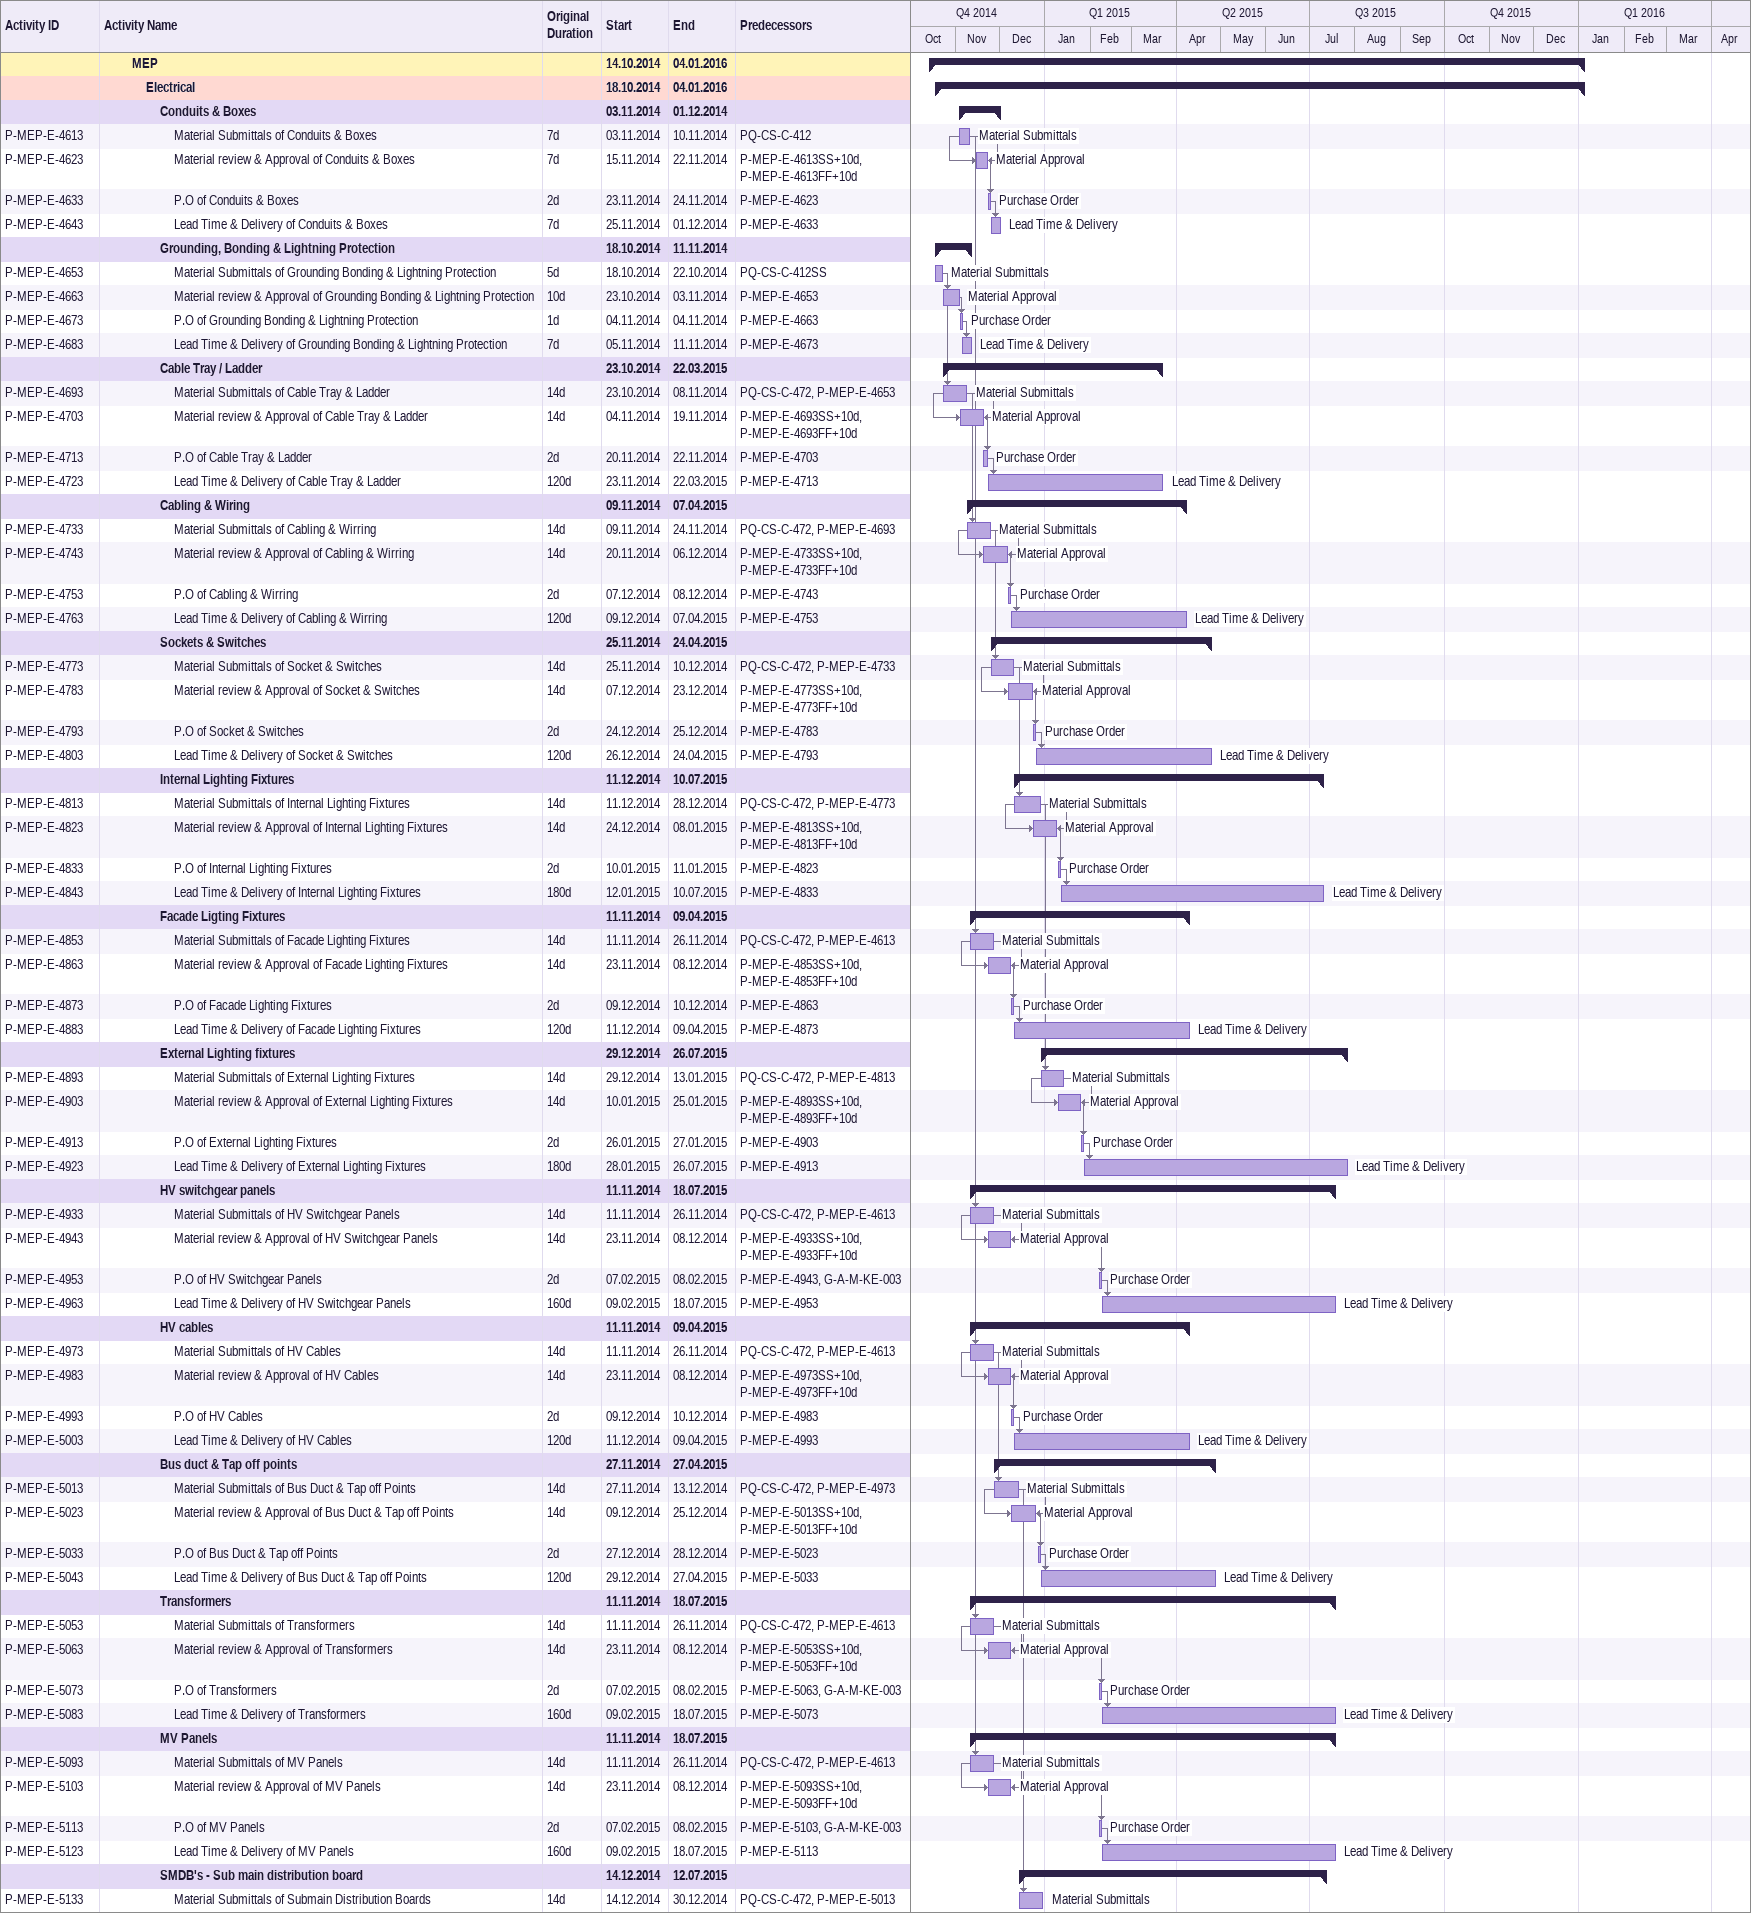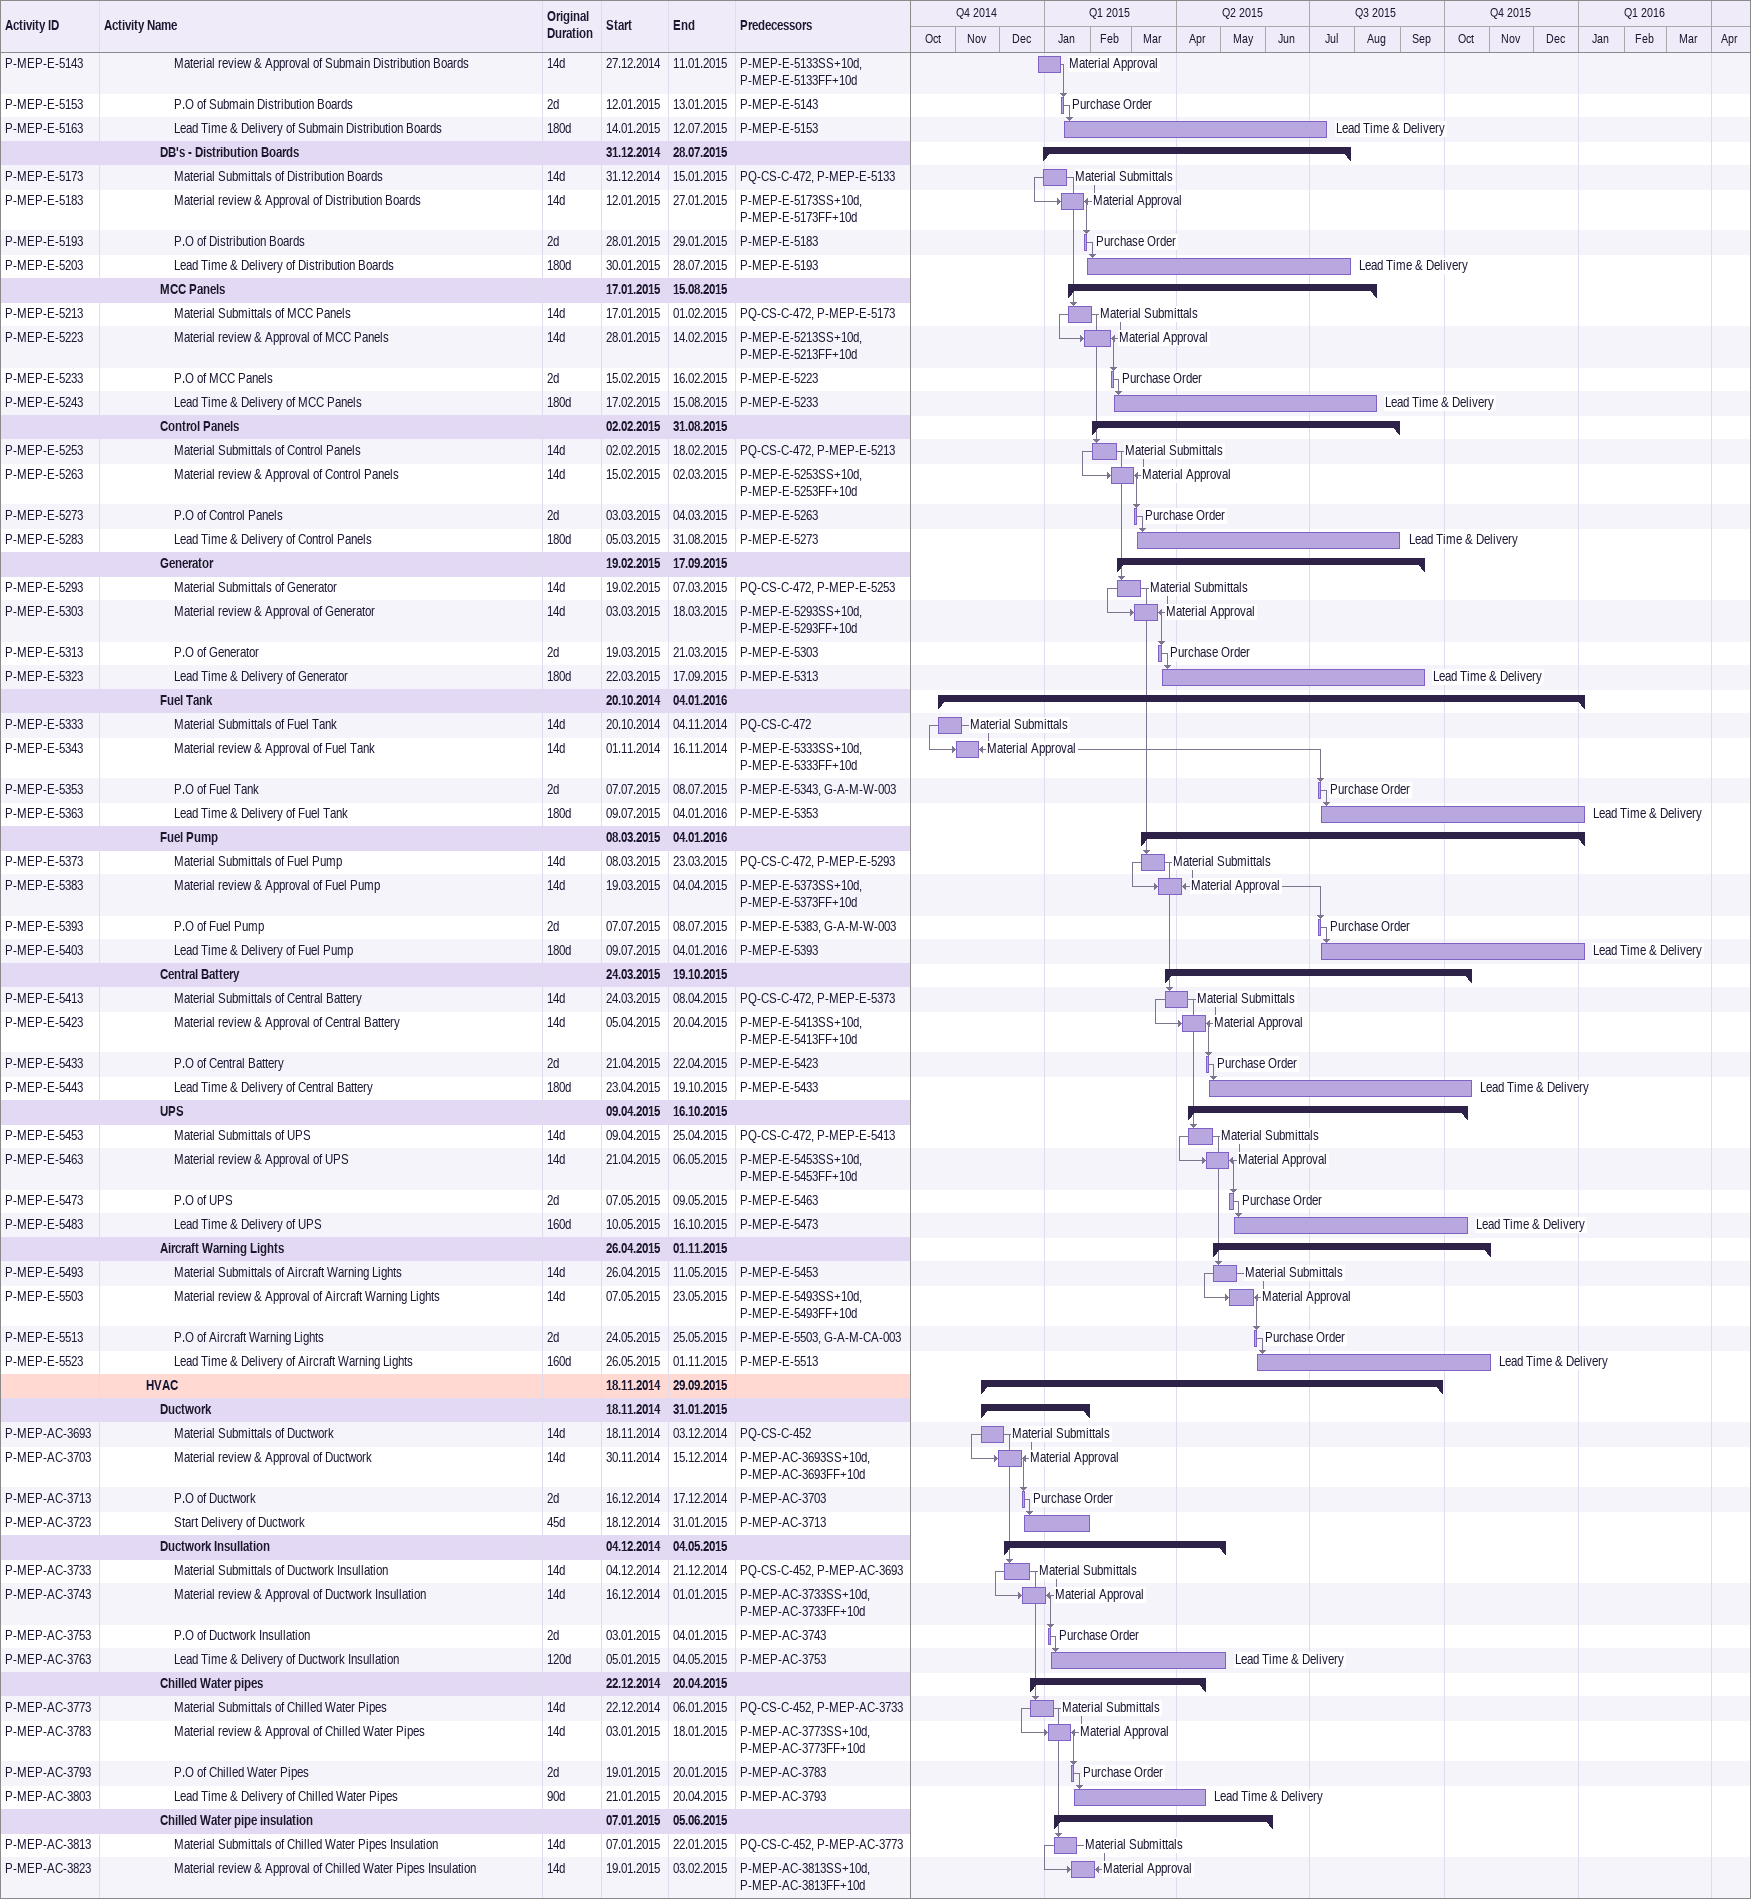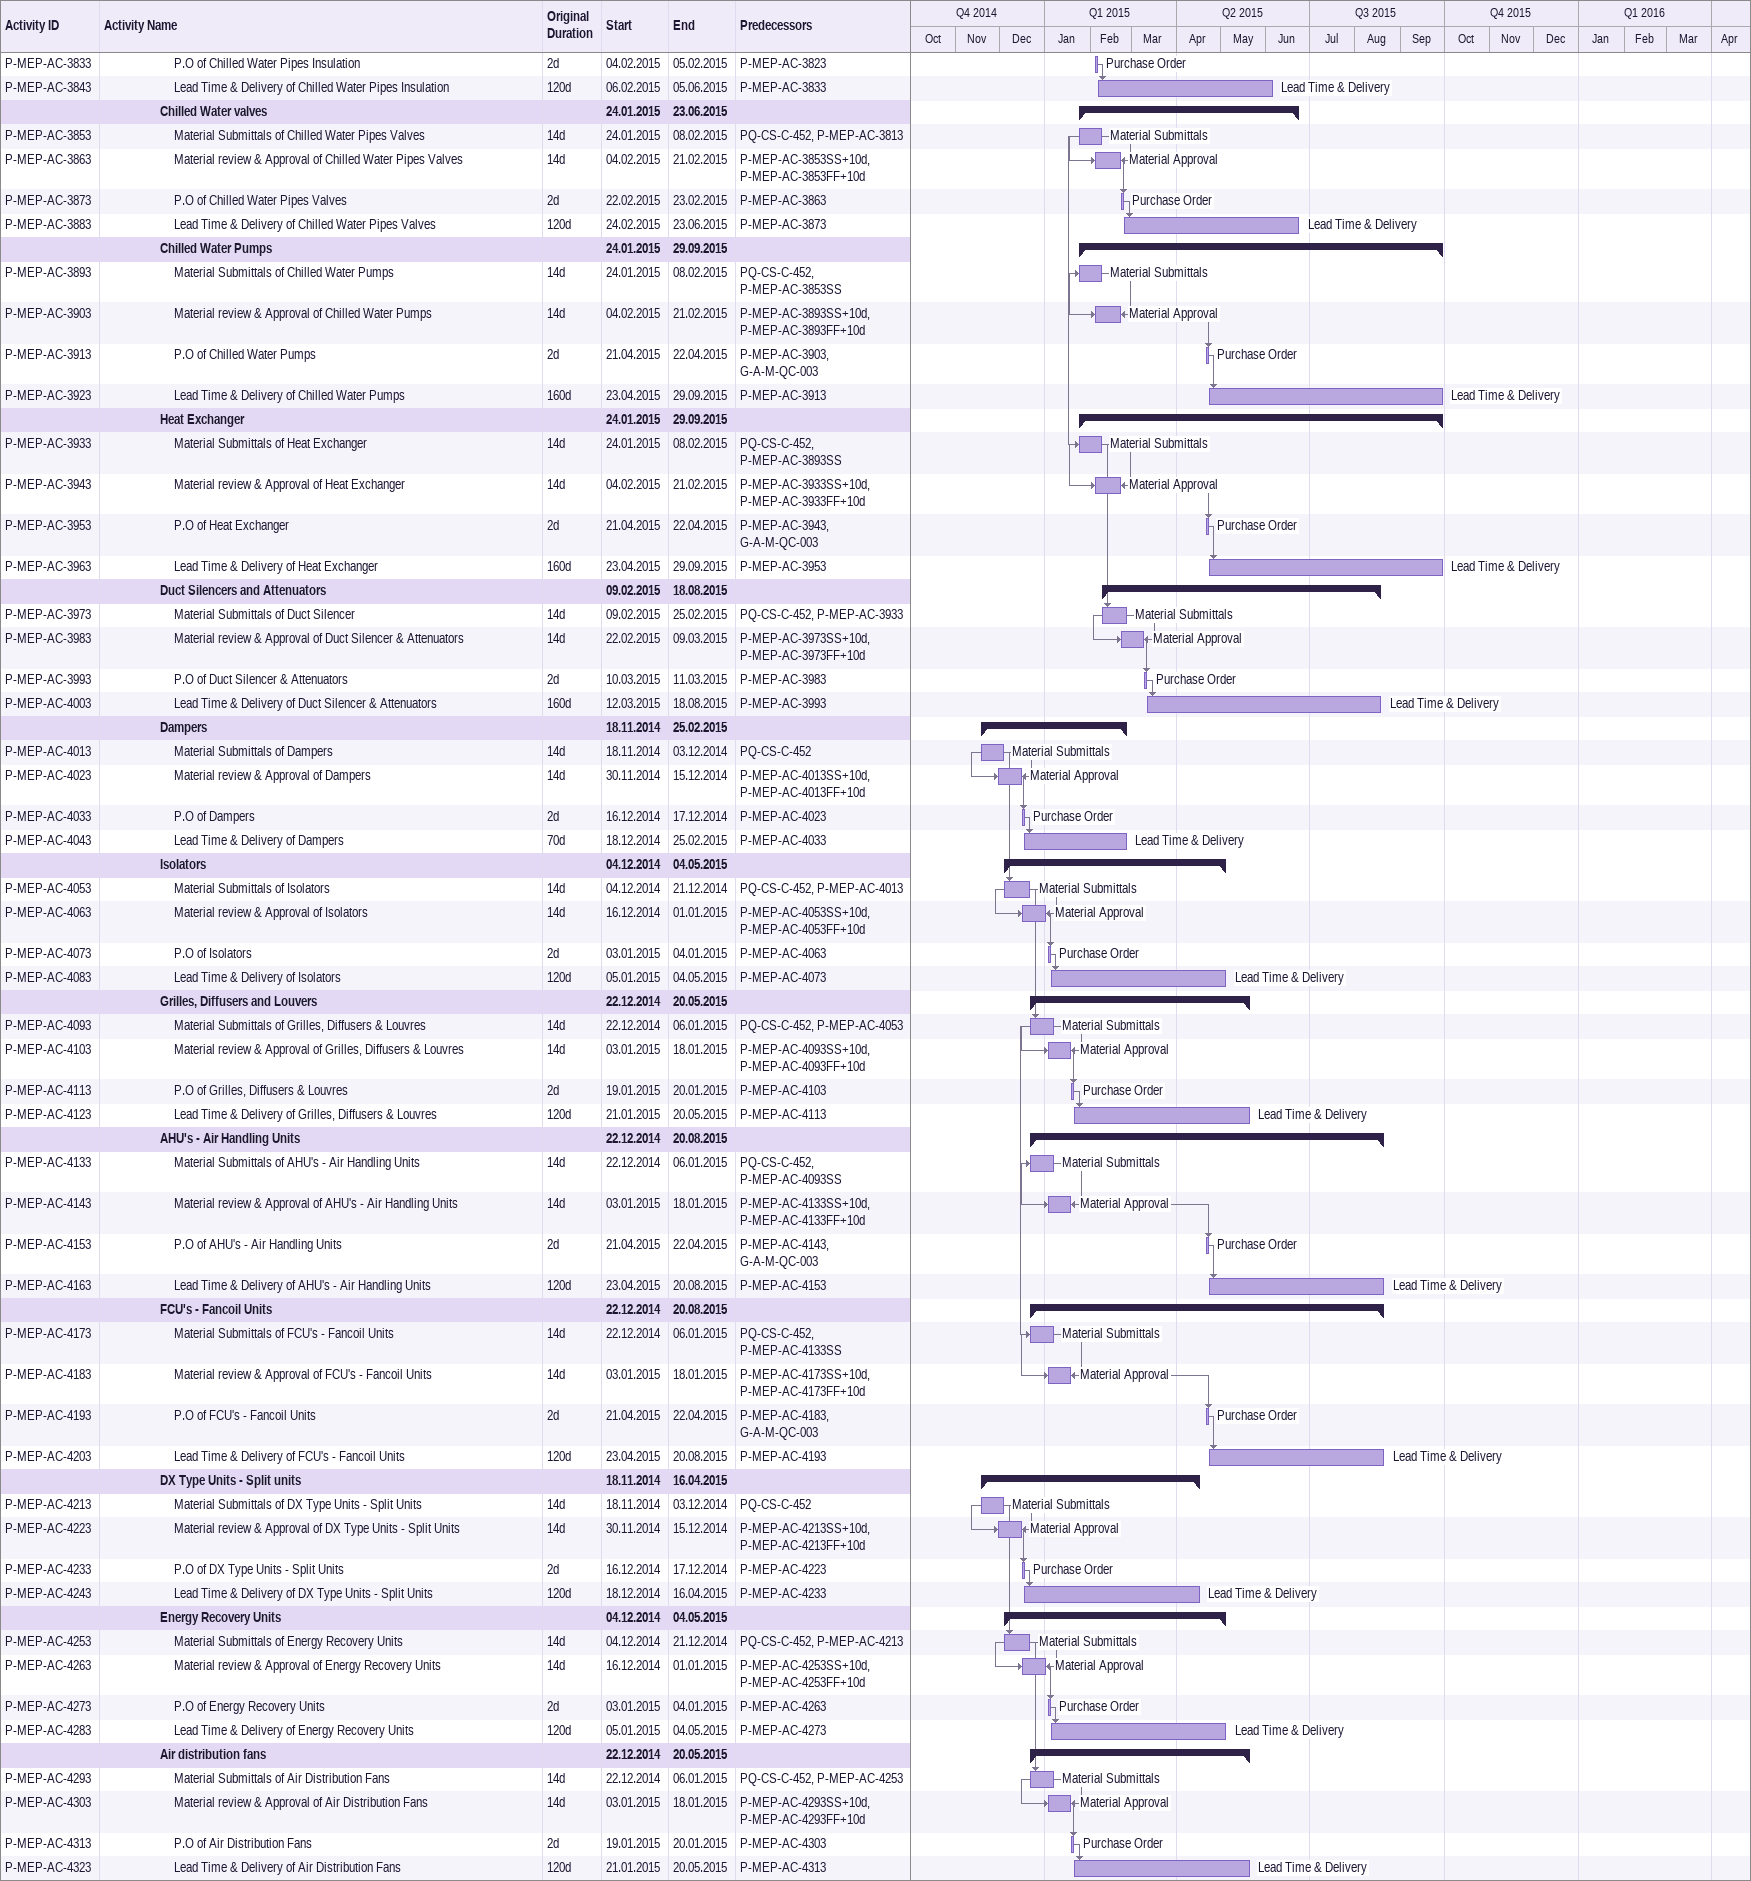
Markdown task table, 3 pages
| ID | Level | Task | Original duration | Start | Finish | Predecessors | Resources |
|---|---|---|---|---|---|---|---|
|  | 3 | **MEP** |  | 2014-10-14 | 2016-01-04 |  |  |
|  | 4 | **Electrical** |  | 2014-10-18 | 2016-01-04 |  |  |
|  | 5 | **Conduits & Boxes** |  | 2014-11-03 | 2014-12-01 |  |  |
| P-MEP-E-4613 | 6 | Material Submittals of Conduits & Boxes | 7d | 2014-11-03 | 2014-11-10 | PQ-CS-C-412 | Material Submittals |
| P-MEP-E-4623 | 6 | Material review & Approval of Conduits & Boxes | 7d | 2014-11-15 | 2014-11-22 | P-MEP-E-4613SS+10d, P-MEP-E-4613FF+10d | Material Approval |
| P-MEP-E-4633 | 6 | P.O of Conduits & Boxes | 2d | 2014-11-23 | 2014-11-24 | P-MEP-E-4623 | Purchase Order |
| P-MEP-E-4643 | 6 | Lead Time & Delivery of Conduits & Boxes | 7d | 2014-11-25 | 2014-12-01 | P-MEP-E-4633 | Lead Time & Delivery |
|  | 5 | **Grounding, Bonding & Lightning Protection** |  | 2014-10-18 | 2014-11-11 |  |  |
| P-MEP-E-4653 | 6 | Material Submittals of Grounding Bonding & Lightning Protection | 5d | 2014-10-18 | 2014-10-22 | PQ-CS-C-412SS | Material Submittals |
| P-MEP-E-4663 | 6 | Material review & Approval of Grounding Bonding & Lightning Protection | 10d | 2014-10-23 | 2014-11-03 | P-MEP-E-4653 | Material Approval |
| P-MEP-E-4673 | 6 | P.O of Grounding Bonding & Lightning Protection | 1d | 2014-11-04 | 2014-11-04 | P-MEP-E-4663 | Purchase Order |
| P-MEP-E-4683 | 6 | Lead Time & Delivery of Grounding Bonding & Lightning Protection | 7d | 2014-11-05 | 2014-11-11 | P-MEP-E-4673 | Lead Time & Delivery |
|  | 5 | **Cable Tray / Ladder** |  | 2014-10-23 | 2015-03-22 |  |  |
| P-MEP-E-4693 | 6 | Material Submittals of Cable Tray & Ladder | 14d | 2014-10-23 | 2014-11-08 | PQ-CS-C-472, P-MEP-E-4653 | Material Submittals |
| P-MEP-E-4703 | 6 | Material review & Approval of Cable Tray & Ladder | 14d | 2014-11-04 | 2014-11-19 | P-MEP-E-4693SS+10d, P-MEP-E-4693FF+10d | Material Approval |
| P-MEP-E-4713 | 6 | P.O of Cable Tray & Ladder | 2d | 2014-11-20 | 2014-11-22 | P-MEP-E-4703 | Purchase Order |
| P-MEP-E-4723 | 6 | Lead Time & Delivery of Cable Tray & Ladder | 120d | 2014-11-23 | 2015-03-22 | P-MEP-E-4713 | Lead Time & Delivery |
|  | 5 | **Cabling & Wiring** |  | 2014-11-09 | 2015-04-07 |  |  |
| P-MEP-E-4733 | 6 | Material Submittals of Cabling & Wirring | 14d | 2014-11-09 | 2014-11-24 | PQ-CS-C-472, P-MEP-E-4693 | Material Submittals |
| P-MEP-E-4743 | 6 | Material review & Approval of Cabling & Wirring | 14d | 2014-11-20 | 2014-12-06 | P-MEP-E-4733SS+10d, P-MEP-E-4733FF+10d | Material Approval |
| P-MEP-E-4753 | 6 | P.O of Cabling & Wirring | 2d | 2014-12-07 | 2014-12-08 | P-MEP-E-4743 | Purchase Order |
| P-MEP-E-4763 | 6 | Lead Time & Delivery of Cabling & Wirring | 120d | 2014-12-09 | 2015-04-07 | P-MEP-E-4753 | Lead Time & Delivery |
|  | 5 | **Sockets & Switches** |  | 2014-11-25 | 2015-04-24 |  |  |
| P-MEP-E-4773 | 6 | Material Submittals of Socket & Switches | 14d | 2014-11-25 | 2014-12-10 | PQ-CS-C-472, P-MEP-E-4733 | Material Submittals |
| P-MEP-E-4783 | 6 | Material review & Approval of Socket & Switches | 14d | 2014-12-07 | 2014-12-23 | P-MEP-E-4773SS+10d, P-MEP-E-4773FF+10d | Material Approval |
| P-MEP-E-4793 | 6 | P.O of Socket & Switches | 2d | 2014-12-24 | 2014-12-25 | P-MEP-E-4783 | Purchase Order |
| P-MEP-E-4803 | 6 | Lead Time & Delivery of Socket & Switches | 120d | 2014-12-26 | 2015-04-24 | P-MEP-E-4793 | Lead Time & Delivery |
|  | 5 | **Internal Lighting Fixtures** |  | 2014-12-11 | 2015-07-10 |  |  |
| P-MEP-E-4813 | 6 | Material Submittals of Internal Lighting Fixtures | 14d | 2014-12-11 | 2014-12-28 | PQ-CS-C-472, P-MEP-E-4773 | Material Submittals |
| P-MEP-E-4823 | 6 | Material review & Approval of Internal Lighting Fixtures | 14d | 2014-12-24 | 2015-01-08 | P-MEP-E-4813SS+10d, P-MEP-E-4813FF+10d | Material Approval |
| P-MEP-E-4833 | 6 | P.O of Internal Lighting Fixtures | 2d | 2015-01-10 | 2015-01-11 | P-MEP-E-4823 | Purchase Order |
| P-MEP-E-4843 | 6 | Lead Time & Delivery of Internal Lighting Fixtures | 180d | 2015-01-12 | 2015-07-10 | P-MEP-E-4833 | Lead Time & Delivery |
|  | 5 | **Facade Ligting Fixtures** |  | 2014-11-11 | 2015-04-09 |  |  |
| P-MEP-E-4853 | 6 | Material Submittals of Facade Lighting Fixtures | 14d | 2014-11-11 | 2014-11-26 | PQ-CS-C-472, P-MEP-E-4613 | Material Submittals |
| P-MEP-E-4863 | 6 | Material review & Approval of Facade Lighting Fixtures | 14d | 2014-11-23 | 2014-12-08 | P-MEP-E-4853SS+10d, P-MEP-E-4853FF+10d | Material Approval |
| P-MEP-E-4873 | 6 | P.O of Facade Lighting Fixtures | 2d | 2014-12-09 | 2014-12-10 | P-MEP-E-4863 | Purchase Order |
| P-MEP-E-4883 | 6 | Lead Time & Delivery of Facade Lighting Fixtures | 120d | 2014-12-11 | 2015-04-09 | P-MEP-E-4873 | Lead Time & Delivery |
|  | 5 | **External Lighting fixtures** |  | 2014-12-29 | 2015-07-26 |  |  |
| P-MEP-E-4893 | 6 | Material Submittals of External Lighting Fixtures | 14d | 2014-12-29 | 2015-01-13 | PQ-CS-C-472, P-MEP-E-4813 | Material Submittals |
| P-MEP-E-4903 | 6 | Material review & Approval of External Lighting Fixtures | 14d | 2015-01-10 | 2015-01-25 | P-MEP-E-4893SS+10d, P-MEP-E-4893FF+10d | Material Approval |
| P-MEP-E-4913 | 6 | P.O of External Lighting Fixtures | 2d | 2015-01-26 | 2015-01-27 | P-MEP-E-4903 | Purchase Order |
| P-MEP-E-4923 | 6 | Lead Time & Delivery of External Lighting Fixtures | 180d | 2015-01-28 | 2015-07-26 | P-MEP-E-4913 | Lead Time & Delivery |
|  | 5 | **HV switchgear panels** |  | 2014-11-11 | 2015-07-18 |  |  |
| P-MEP-E-4933 | 6 | Material Submittals of HV Switchgear Panels | 14d | 2014-11-11 | 2014-11-26 | PQ-CS-C-472, P-MEP-E-4613 | Material Submittals |
| P-MEP-E-4943 | 6 | Material review & Approval of HV Switchgear Panels | 14d | 2014-11-23 | 2014-12-08 | P-MEP-E-4933SS+10d, P-MEP-E-4933FF+10d | Material Approval |
| P-MEP-E-4953 | 6 | P.O of HV Switchgear Panels | 2d | 2015-02-07 | 2015-02-08 | P-MEP-E-4943, G-A-M-KE-003 | Purchase Order |
| P-MEP-E-4963 | 6 | Lead Time & Delivery of HV Switchgear Panels | 160d | 2015-02-09 | 2015-07-18 | P-MEP-E-4953 | Lead Time & Delivery |
|  | 5 | **HV cables** |  | 2014-11-11 | 2015-04-09 |  |  |
| P-MEP-E-4973 | 6 | Material Submittals of HV Cables | 14d | 2014-11-11 | 2014-11-26 | PQ-CS-C-472, P-MEP-E-4613 | Material Submittals |
| P-MEP-E-4983 | 6 | Material review & Approval of HV Cables | 14d | 2014-11-23 | 2014-12-08 | P-MEP-E-4973SS+10d, P-MEP-E-4973FF+10d | Material Approval |
| P-MEP-E-4993 | 6 | P.O of HV Cables | 2d | 2014-12-09 | 2014-12-10 | P-MEP-E-4983 | Purchase Order |
| P-MEP-E-5003 | 6 | Lead Time & Delivery of HV Cables | 120d | 2014-12-11 | 2015-04-09 | P-MEP-E-4993 | Lead Time & Delivery |
|  | 5 | **Bus duct & Tap off points** |  | 2014-11-27 | 2015-04-27 |  |  |
| P-MEP-E-5013 | 6 | Material Submittals of Bus Duct & Tap off Points | 14d | 2014-11-27 | 2014-12-13 | PQ-CS-C-472, P-MEP-E-4973 | Material Submittals |
| P-MEP-E-5023 | 6 | Material review & Approval of Bus Duct & Tap off Points | 14d | 2014-12-09 | 2014-12-25 | P-MEP-E-5013SS+10d, P-MEP-E-5013FF+10d | Material Approval |
| P-MEP-E-5033 | 6 | P.O of Bus Duct & Tap off Points | 2d | 2014-12-27 | 2014-12-28 | P-MEP-E-5023 | Purchase Order |
| P-MEP-E-5043 | 6 | Lead Time & Delivery of Bus Duct & Tap off Points | 120d | 2014-12-29 | 2015-04-27 | P-MEP-E-5033 | Lead Time & Delivery |
|  | 5 | **Transformers** |  | 2014-11-11 | 2015-07-18 |  |  |
| P-MEP-E-5053 | 6 | Material Submittals of Transformers | 14d | 2014-11-11 | 2014-11-26 | PQ-CS-C-472, P-MEP-E-4613 | Material Submittals |
| P-MEP-E-5063 | 6 | Material review & Approval of Transformers | 14d | 2014-11-23 | 2014-12-08 | P-MEP-E-5053SS+10d, P-MEP-E-5053FF+10d | Material Approval |
| P-MEP-E-5073 | 6 | P.O of Transformers | 2d | 2015-02-07 | 2015-02-08 | P-MEP-E-5063, G-A-M-KE-003 | Purchase Order |
| P-MEP-E-5083 | 6 | Lead Time & Delivery of Transformers | 160d | 2015-02-09 | 2015-07-18 | P-MEP-E-5073 | Lead Time & Delivery |
|  | 5 | **MV Panels** |  | 2014-11-11 | 2015-07-18 |  |  |
| P-MEP-E-5093 | 6 | Material Submittals of MV Panels | 14d | 2014-11-11 | 2014-11-26 | PQ-CS-C-472, P-MEP-E-4613 | Material Submittals |
| P-MEP-E-5103 | 6 | Material review & Approval of MV Panels | 14d | 2014-11-23 | 2014-12-08 | P-MEP-E-5093SS+10d, P-MEP-E-5093FF+10d | Material Approval |
| P-MEP-E-5113 | 6 | P.O of MV Panels | 2d | 2015-02-07 | 2015-02-08 | P-MEP-E-5103, G-A-M-KE-003 | Purchase Order |
| P-MEP-E-5123 | 6 | Lead Time & Delivery of MV Panels | 160d | 2015-02-09 | 2015-07-18 | P-MEP-E-5113 | Lead Time & Delivery |
|  | 5 | **SMDB's - Sub main distribution board** |  | 2014-12-14 | 2015-07-12 |  |  |
| P-MEP-E-5133 | 6 | Material Submittals of Submain Distribution Boards | 14d | 2014-12-14 | 2014-12-30 | PQ-CS-C-472, P-MEP-E-5013 | Material Submittals |
| P-MEP-E-5143 | 6 | Material review & Approval of Submain Distribution Boards | 14d | 2014-12-27 | 2015-01-11 | P-MEP-E-5133SS+10d, P-MEP-E-5133FF+10d | Material Approval |
| P-MEP-E-5153 | 6 | P.O of Submain Distribution Boards | 2d | 2015-01-12 | 2015-01-13 | P-MEP-E-5143 | Purchase Order |
| P-MEP-E-5163 | 6 | Lead Time & Delivery of Submain Distribution Boards | 180d | 2015-01-14 | 2015-07-12 | P-MEP-E-5153 | Lead Time & Delivery |
|  | 5 | **DB's - Distribution Boards** |  | 2014-12-31 | 2015-07-28 |  |  |
| P-MEP-E-5173 | 6 | Material Submittals of Distribution Boards | 14d | 2014-12-31 | 2015-01-15 | PQ-CS-C-472, P-MEP-E-5133 | Material Submittals |
| P-MEP-E-5183 | 6 | Material review & Approval of Distribution Boards | 14d | 2015-01-12 | 2015-01-27 | P-MEP-E-5173SS+10d, P-MEP-E-5173FF+10d | Material Approval |
| P-MEP-E-5193 | 6 | P.O of Distribution Boards | 2d | 2015-01-28 | 2015-01-29 | P-MEP-E-5183 | Purchase Order |
| P-MEP-E-5203 | 6 | Lead Time & Delivery of Distribution Boards | 180d | 2015-01-30 | 2015-07-28 | P-MEP-E-5193 | Lead Time & Delivery |
|  | 5 | **MCC Panels** |  | 2015-01-17 | 2015-08-15 |  |  |
| P-MEP-E-5213 | 6 | Material Submittals of MCC Panels | 14d | 2015-01-17 | 2015-02-01 | PQ-CS-C-472, P-MEP-E-5173 | Material Submittals |
| P-MEP-E-5223 | 6 | Material review & Approval of MCC Panels | 14d | 2015-01-28 | 2015-02-14 | P-MEP-E-5213SS+10d, P-MEP-E-5213FF+10d | Material Approval |
| P-MEP-E-5233 | 6 | P.O of MCC Panels | 2d | 2015-02-15 | 2015-02-16 | P-MEP-E-5223 | Purchase Order |
| P-MEP-E-5243 | 6 | Lead Time & Delivery of MCC Panels | 180d | 2015-02-17 | 2015-08-15 | P-MEP-E-5233 | Lead Time & Delivery |
|  | 5 | **Control Panels** |  | 2015-02-02 | 2015-08-31 |  |  |
| P-MEP-E-5253 | 6 | Material Submittals of Control Panels | 14d | 2015-02-02 | 2015-02-18 | PQ-CS-C-472, P-MEP-E-5213 | Material Submittals |
| P-MEP-E-5263 | 6 | Material review & Approval of Control Panels | 14d | 2015-02-15 | 2015-03-02 | P-MEP-E-5253SS+10d, P-MEP-E-5253FF+10d | Material Approval |
| P-MEP-E-5273 | 6 | P.O of Control Panels | 2d | 2015-03-03 | 2015-03-04 | P-MEP-E-5263 | Purchase Order |
| P-MEP-E-5283 | 6 | Lead Time & Delivery of Control Panels | 180d | 2015-03-05 | 2015-08-31 | P-MEP-E-5273 | Lead Time & Delivery |
|  | 5 | **Generator** |  | 2015-02-19 | 2015-09-17 |  |  |
| P-MEP-E-5293 | 6 | Material Submittals of Generator | 14d | 2015-02-19 | 2015-03-07 | PQ-CS-C-472, P-MEP-E-5253 | Material Submittals |
| P-MEP-E-5303 | 6 | Material review & Approval of Generator | 14d | 2015-03-03 | 2015-03-18 | P-MEP-E-5293SS+10d, P-MEP-E-5293FF+10d | Material Approval |
| P-MEP-E-5313 | 6 | P.O of Generator | 2d | 2015-03-19 | 2015-03-21 | P-MEP-E-5303 | Purchase Order |
| P-MEP-E-5323 | 6 | Lead Time & Delivery of Generator | 180d | 2015-03-22 | 2015-09-17 | P-MEP-E-5313 | Lead Time & Delivery |
|  | 5 | **Fuel Tank** |  | 2014-10-20 | 2016-01-04 |  |  |
| P-MEP-E-5333 | 6 | Material Submittals of Fuel Tank | 14d | 2014-10-20 | 2014-11-04 | PQ-CS-C-472 | Material Submittals |
| P-MEP-E-5343 | 6 | Material review & Approval of Fuel Tank | 14d | 2014-11-01 | 2014-11-16 | P-MEP-E-5333SS+10d, P-MEP-E-5333FF+10d | Material Approval |
| P-MEP-E-5353 | 6 | P.O of Fuel Tank | 2d | 2015-07-07 | 2015-07-08 | P-MEP-E-5343, G-A-M-W-003 | Purchase Order |
| P-MEP-E-5363 | 6 | Lead Time & Delivery of Fuel Tank | 180d | 2015-07-09 | 2016-01-04 | P-MEP-E-5353 | Lead Time & Delivery |
|  | 5 | **Fuel Pump** |  | 2015-03-08 | 2016-01-04 |  |  |
| P-MEP-E-5373 | 6 | Material Submittals of Fuel Pump | 14d | 2015-03-08 | 2015-03-23 | PQ-CS-C-472, P-MEP-E-5293 | Material Submittals |
| P-MEP-E-5383 | 6 | Material review & Approval of Fuel Pump | 14d | 2015-03-19 | 2015-04-04 | P-MEP-E-5373SS+10d, P-MEP-E-5373FF+10d | Material Approval |
| P-MEP-E-5393 | 6 | P.O of Fuel Pump | 2d | 2015-07-07 | 2015-07-08 | P-MEP-E-5383, G-A-M-W-003 | Purchase Order |
| P-MEP-E-5403 | 6 | Lead Time & Delivery of Fuel Pump | 180d | 2015-07-09 | 2016-01-04 | P-MEP-E-5393 | Lead Time & Delivery |
|  | 5 | **Central Battery** |  | 2015-03-24 | 2015-10-19 |  |  |
| P-MEP-E-5413 | 6 | Material Submittals of Central Battery | 14d | 2015-03-24 | 2015-04-08 | PQ-CS-C-472, P-MEP-E-5373 | Material Submittals |
| P-MEP-E-5423 | 6 | Material review & Approval of Central Battery | 14d | 2015-04-05 | 2015-04-20 | P-MEP-E-5413SS+10d, P-MEP-E-5413FF+10d | Material Approval |
| P-MEP-E-5433 | 6 | P.O of Central Battery | 2d | 2015-04-21 | 2015-04-22 | P-MEP-E-5423 | Purchase Order |
| P-MEP-E-5443 | 6 | Lead Time & Delivery of Central Battery | 180d | 2015-04-23 | 2015-10-19 | P-MEP-E-5433 | Lead Time & Delivery |
|  | 5 | **UPS** |  | 2015-04-09 | 2015-10-16 |  |  |
| P-MEP-E-5453 | 6 | Material Submittals of UPS | 14d | 2015-04-09 | 2015-04-25 | PQ-CS-C-472, P-MEP-E-5413 | Material Submittals |
| P-MEP-E-5463 | 6 | Material review & Approval of UPS | 14d | 2015-04-21 | 2015-05-06 | P-MEP-E-5453SS+10d, P-MEP-E-5453FF+10d | Material Approval |
| P-MEP-E-5473 | 6 | P.O of UPS | 2d | 2015-05-07 | 2015-05-09 | P-MEP-E-5463 | Purchase Order |
| P-MEP-E-5483 | 6 | Lead Time & Delivery of UPS | 160d | 2015-05-10 | 2015-10-16 | P-MEP-E-5473 | Lead Time & Delivery |
|  | 5 | **Aircraft Warning Lights** |  | 2015-04-26 | 2015-11-01 |  |  |
| P-MEP-E-5493 | 6 | Material Submittals of Aircraft Warning Lights | 14d | 2015-04-26 | 2015-05-11 | P-MEP-E-5453 | Material Submittals |
| P-MEP-E-5503 | 6 | Material review & Approval of Aircraft Warning Lights | 14d | 2015-05-07 | 2015-05-23 | P-MEP-E-5493SS+10d, P-MEP-E-5493FF+10d | Material Approval |
| P-MEP-E-5513 | 6 | P.O of Aircraft Warning Lights | 2d | 2015-05-24 | 2015-05-25 | P-MEP-E-5503, G-A-M-CA-003 | Purchase Order |
| P-MEP-E-5523 | 6 | Lead Time & Delivery of Aircraft Warning Lights | 160d | 2015-05-26 | 2015-11-01 | P-MEP-E-5513 | Lead Time & Delivery |
|  | 4 | **HVAC** |  | 2014-11-18 | 2015-09-29 |  |  |
|  | 5 | **Ductwork** |  | 2014-11-18 | 2015-01-31 |  |  |
| P-MEP-AC-3693 | 6 | Material Submittals of Ductwork | 14d | 2014-11-18 | 2014-12-03 | PQ-CS-C-452 | Material Submittals |
| P-MEP-AC-3703 | 6 | Material review & Approval of Ductwork | 14d | 2014-11-30 | 2014-12-15 | P-MEP-AC-3693SS+10d, P-MEP-AC-3693FF+10d | Material Approval |
| P-MEP-AC-3713 | 6 | P.O of Ductwork | 2d | 2014-12-16 | 2014-12-17 | P-MEP-AC-3703 | Purchase Order |
| P-MEP-AC-3723 | 6 | Start Delivery of Ductwork | 45d | 2014-12-18 | 2015-01-31 | P-MEP-AC-3713 |  |
|  | 5 | **Ductwork Insullation** |  | 2014-12-04 | 2015-05-04 |  |  |
| P-MEP-AC-3733 | 6 | Material Submittals of Ductwork Insullation | 14d | 2014-12-04 | 2014-12-21 | PQ-CS-C-452, P-MEP-AC-3693 | Material Submittals |
| P-MEP-AC-3743 | 6 | Material review & Approval of Ductwork Insullation | 14d | 2014-12-16 | 2015-01-01 | P-MEP-AC-3733SS+10d, P-MEP-AC-3733FF+10d | Material Approval |
| P-MEP-AC-3753 | 6 | P.O of Ductwork Insullation | 2d | 2015-01-03 | 2015-01-04 | P-MEP-AC-3743 | Purchase Order |
| P-MEP-AC-3763 | 6 | Lead Time & Delivery of Ductwork Insullation | 120d | 2015-01-05 | 2015-05-04 | P-MEP-AC-3753 | Lead Time & Delivery |
|  | 5 | **Chilled Water pipes** |  | 2014-12-22 | 2015-04-20 |  |  |
| P-MEP-AC-3773 | 6 | Material Submittals of Chilled Water Pipes | 14d | 2014-12-22 | 2015-01-06 | PQ-CS-C-452, P-MEP-AC-3733 | Material Submittals |
| P-MEP-AC-3783 | 6 | Material review & Approval of Chilled Water Pipes | 14d | 2015-01-03 | 2015-01-18 | P-MEP-AC-3773SS+10d, P-MEP-AC-3773FF+10d | Material Approval |
| P-MEP-AC-3793 | 6 | P.O of Chilled Water Pipes | 2d | 2015-01-19 | 2015-01-20 | P-MEP-AC-3783 | Purchase Order |
| P-MEP-AC-3803 | 6 | Lead Time & Delivery of Chilled Water Pipes | 90d | 2015-01-21 | 2015-04-20 | P-MEP-AC-3793 | Lead Time & Delivery |
|  | 5 | **Chilled Water pipe insulation** |  | 2015-01-07 | 2015-06-05 |  |  |
| P-MEP-AC-3813 | 6 | Material Submittals of Chilled Water Pipes Insulation | 14d | 2015-01-07 | 2015-01-22 | PQ-CS-C-452, P-MEP-AC-3773 | Material Submittals |
| P-MEP-AC-3823 | 6 | Material review & Approval of Chilled Water Pipes Insulation | 14d | 2015-01-19 | 2015-02-03 | P-MEP-AC-3813SS+10d, P-MEP-AC-3813FF+10d | Material Approval |
| P-MEP-AC-3833 | 6 | P.O of Chilled Water Pipes Insulation | 2d | 2015-02-04 | 2015-02-05 | P-MEP-AC-3823 | Purchase Order |
| P-MEP-AC-3843 | 6 | Lead Time & Delivery of Chilled Water Pipes Insulation | 120d | 2015-02-06 | 2015-06-05 | P-MEP-AC-3833 | Lead Time & Delivery |
|  | 5 | **Chilled Water valves** |  | 2015-01-24 | 2015-06-23 |  |  |
| P-MEP-AC-3853 | 6 | Material Submittals of Chilled Water Pipes Valves | 14d | 2015-01-24 | 2015-02-08 | PQ-CS-C-452, P-MEP-AC-3813 | Material Submittals |
| P-MEP-AC-3863 | 6 | Material review & Approval of Chilled Water Pipes Valves | 14d | 2015-02-04 | 2015-02-21 | P-MEP-AC-3853SS+10d, P-MEP-AC-3853FF+10d | Material Approval |
| P-MEP-AC-3873 | 6 | P.O of Chilled Water Pipes Valves | 2d | 2015-02-22 | 2015-02-23 | P-MEP-AC-3863 | Purchase Order |
| P-MEP-AC-3883 | 6 | Lead Time & Delivery of Chilled Water Pipes Valves | 120d | 2015-02-24 | 2015-06-23 | P-MEP-AC-3873 | Lead Time & Delivery |
|  | 5 | **Chilled Water Pumps** |  | 2015-01-24 | 2015-09-29 |  |  |
| P-MEP-AC-3893 | 6 | Material Submittals of Chilled Water Pumps | 14d | 2015-01-24 | 2015-02-08 | PQ-CS-C-452, P-MEP-AC-3853SS | Material Submittals |
| P-MEP-AC-3903 | 6 | Material review & Approval of Chilled Water Pumps | 14d | 2015-02-04 | 2015-02-21 | P-MEP-AC-3893SS+10d, P-MEP-AC-3893FF+10d | Material Approval |
| P-MEP-AC-3913 | 6 | P.O of Chilled Water Pumps | 2d | 2015-04-21 | 2015-04-22 | P-MEP-AC-3903, G-A-M-QC-003 | Purchase Order |
| P-MEP-AC-3923 | 6 | Lead Time & Delivery of Chilled Water Pumps | 160d | 2015-04-23 | 2015-09-29 | P-MEP-AC-3913 | Lead Time & Delivery |
|  | 5 | **Heat Exchanger** |  | 2015-01-24 | 2015-09-29 |  |  |
| P-MEP-AC-3933 | 6 | Material Submittals of Heat Exchanger | 14d | 2015-01-24 | 2015-02-08 | PQ-CS-C-452, P-MEP-AC-3893SS | Material Submittals |
| P-MEP-AC-3943 | 6 | Material review & Approval of Heat Exchanger | 14d | 2015-02-04 | 2015-02-21 | P-MEP-AC-3933SS+10d, P-MEP-AC-3933FF+10d | Material Approval |
| P-MEP-AC-3953 | 6 | P.O of Heat Exchanger | 2d | 2015-04-21 | 2015-04-22 | P-MEP-AC-3943, G-A-M-QC-003 | Purchase Order |
| P-MEP-AC-3963 | 6 | Lead Time & Delivery of Heat Exchanger | 160d | 2015-04-23 | 2015-09-29 | P-MEP-AC-3953 | Lead Time & Delivery |
|  | 5 | **Duct Silencers and Attenuators** |  | 2015-02-09 | 2015-08-18 |  |  |
| P-MEP-AC-3973 | 6 | Material Submittals of Duct Silencer | 14d | 2015-02-09 | 2015-02-25 | PQ-CS-C-452, P-MEP-AC-3933 | Material Submittals |
| P-MEP-AC-3983 | 6 | Material review & Approval of Duct Silencer & Attenuators | 14d | 2015-02-22 | 2015-03-09 | P-MEP-AC-3973SS+10d, P-MEP-AC-3973FF+10d | Material Approval |
| P-MEP-AC-3993 | 6 | P.O of Duct Silencer & Attenuators | 2d | 2015-03-10 | 2015-03-11 | P-MEP-AC-3983 | Purchase Order |
| P-MEP-AC-4003 | 6 | Lead Time & Delivery of Duct Silencer & Attenuators | 160d | 2015-03-12 | 2015-08-18 | P-MEP-AC-3993 | Lead Time & Delivery |
|  | 5 | **Dampers** |  | 2014-11-18 | 2015-02-25 |  |  |
| P-MEP-AC-4013 | 6 | Material Submittals of Dampers | 14d | 2014-11-18 | 2014-12-03 | PQ-CS-C-452 | Material Submittals |
| P-MEP-AC-4023 | 6 | Material review & Approval of Dampers | 14d | 2014-11-30 | 2014-12-15 | P-MEP-AC-4013SS+10d, P-MEP-AC-4013FF+10d | Material Approval |
| P-MEP-AC-4033 | 6 | P.O of Dampers | 2d | 2014-12-16 | 2014-12-17 | P-MEP-AC-4023 | Purchase Order |
| P-MEP-AC-4043 | 6 | Lead Time & Delivery of Dampers | 70d | 2014-12-18 | 2015-02-25 | P-MEP-AC-4033 | Lead Time & Delivery |
|  | 5 | **Isolators** |  | 2014-12-04 | 2015-05-04 |  |  |
| P-MEP-AC-4053 | 6 | Material Submittals of Isolators | 14d | 2014-12-04 | 2014-12-21 | PQ-CS-C-452, P-MEP-AC-4013 | Material Submittals |
| P-MEP-AC-4063 | 6 | Material review & Approval of Isolators | 14d | 2014-12-16 | 2015-01-01 | P-MEP-AC-4053SS+10d, P-MEP-AC-4053FF+10d | Material Approval |
| P-MEP-AC-4073 | 6 | P.O of Isolators | 2d | 2015-01-03 | 2015-01-04 | P-MEP-AC-4063 | Purchase Order |
| P-MEP-AC-4083 | 6 | Lead Time & Delivery of Isolators | 120d | 2015-01-05 | 2015-05-04 | P-MEP-AC-4073 | Lead Time & Delivery |
|  | 5 | **Grilles, Diffusers and Louvers** |  | 2014-12-22 | 2015-05-20 |  |  |
| P-MEP-AC-4093 | 6 | Material Submittals of Grilles, Diffusers & Louvres | 14d | 2014-12-22 | 2015-01-06 | PQ-CS-C-452, P-MEP-AC-4053 | Material Submittals |
| P-MEP-AC-4103 | 6 | Material review & Approval of Grilles, Diffusers & Louvres | 14d | 2015-01-03 | 2015-01-18 | P-MEP-AC-4093SS+10d, P-MEP-AC-4093FF+10d | Material Approval |
| P-MEP-AC-4113 | 6 | P.O of Grilles, Diffusers & Louvres | 2d | 2015-01-19 | 2015-01-20 | P-MEP-AC-4103 | Purchase Order |
| P-MEP-AC-4123 | 6 | Lead Time & Delivery of Grilles, Diffusers & Louvres | 120d | 2015-01-21 | 2015-05-20 | P-MEP-AC-4113 | Lead Time & Delivery |
|  | 5 | **AHU's - Air Handling Units** |  | 2014-12-22 | 2015-08-20 |  |  |
| P-MEP-AC-4133 | 6 | Material Submittals of AHU's - Air Handling Units | 14d | 2014-12-22 | 2015-01-06 | PQ-CS-C-452, P-MEP-AC-4093SS | Material Submittals |
| P-MEP-AC-4143 | 6 | Material review & Approval of AHU's - Air Handling Units | 14d | 2015-01-03 | 2015-01-18 | P-MEP-AC-4133SS+10d, P-MEP-AC-4133FF+10d | Material Approval |
| P-MEP-AC-4153 | 6 | P.O of AHU's - Air Handling Units | 2d | 2015-04-21 | 2015-04-22 | P-MEP-AC-4143, G-A-M-QC-003 | Purchase Order |
| P-MEP-AC-4163 | 6 | Lead Time & Delivery of AHU's - Air Handling Units | 120d | 2015-04-23 | 2015-08-20 | P-MEP-AC-4153 | Lead Time & Delivery |
|  | 5 | **FCU's - Fancoil Units** |  | 2014-12-22 | 2015-08-20 |  |  |
| P-MEP-AC-4173 | 6 | Material Submittals of FCU's - Fancoil Units | 14d | 2014-12-22 | 2015-01-06 | PQ-CS-C-452, P-MEP-AC-4133SS | Material Submittals |
| P-MEP-AC-4183 | 6 | Material review & Approval of FCU's - Fancoil Units | 14d | 2015-01-03 | 2015-01-18 | P-MEP-AC-4173SS+10d, P-MEP-AC-4173FF+10d | Material Approval |
| P-MEP-AC-4193 | 6 | P.O of FCU's - Fancoil Units | 2d | 2015-04-21 | 2015-04-22 | P-MEP-AC-4183, G-A-M-QC-003 | Purchase Order |
| P-MEP-AC-4203 | 6 | Lead Time & Delivery of FCU's - Fancoil Units | 120d | 2015-04-23 | 2015-08-20 | P-MEP-AC-4193 | Lead Time & Delivery |
|  | 5 | **DX Type Units - Split units** |  | 2014-11-18 | 2015-04-16 |  |  |
| P-MEP-AC-4213 | 6 | Material Submittals of DX Type Units - Split Units | 14d | 2014-11-18 | 2014-12-03 | PQ-CS-C-452 | Material Submittals |
| P-MEP-AC-4223 | 6 | Material review & Approval of DX Type Units - Split Units | 14d | 2014-11-30 | 2014-12-15 | P-MEP-AC-4213SS+10d, P-MEP-AC-4213FF+10d | Material Approval |
| P-MEP-AC-4233 | 6 | P.O of DX Type Units - Split Units | 2d | 2014-12-16 | 2014-12-17 | P-MEP-AC-4223 | Purchase Order |
| P-MEP-AC-4243 | 6 | Lead Time & Delivery of DX Type Units - Split Units | 120d | 2014-12-18 | 2015-04-16 | P-MEP-AC-4233 | Lead Time & Delivery |
|  | 5 | **Energy Recovery Units** |  | 2014-12-04 | 2015-05-04 |  |  |
| P-MEP-AC-4253 | 6 | Material Submittals of Energy Recovery Units | 14d | 2014-12-04 | 2014-12-21 | PQ-CS-C-452, P-MEP-AC-4213 | Material Submittals |
| P-MEP-AC-4263 | 6 | Material review & Approval of Energy Recovery Units | 14d | 2014-12-16 | 2015-01-01 | P-MEP-AC-4253SS+10d, P-MEP-AC-4253FF+10d | Material Approval |
| P-MEP-AC-4273 | 6 | P.O of Energy Recovery Units | 2d | 2015-01-03 | 2015-01-04 | P-MEP-AC-4263 | Purchase Order |
| P-MEP-AC-4283 | 6 | Lead Time & Delivery of Energy Recovery Units | 120d | 2015-01-05 | 2015-05-04 | P-MEP-AC-4273 | Lead Time & Delivery |
|  | 5 | **Air distribution fans** |  | 2014-12-22 | 2015-05-20 |  |  |
| P-MEP-AC-4293 | 6 | Material Submittals of Air Distribution Fans | 14d | 2014-12-22 | 2015-01-06 | PQ-CS-C-452, P-MEP-AC-4253 | Material Submittals |
| P-MEP-AC-4303 | 6 | Material review & Approval of Air Distribution Fans | 14d | 2015-01-03 | 2015-01-18 | P-MEP-AC-4293SS+10d, P-MEP-AC-4293FF+10d | Material Approval |
| P-MEP-AC-4313 | 6 | P.O of Air Distribution Fans | 2d | 2015-01-19 | 2015-01-20 | P-MEP-AC-4303 | Purchase Order |
| P-MEP-AC-4323 | 6 | Lead Time & Delivery of Air Distribution Fans | 120d | 2015-01-21 | 2015-05-20 | P-MEP-AC-4313 | Lead Time & Delivery |
